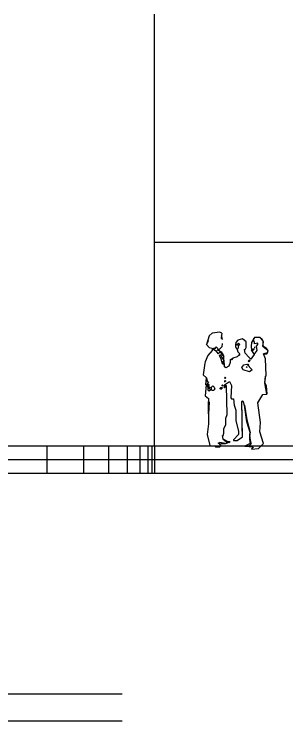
# Model space of a CAD drawing. Header units: metres. Extents: x -28 to 260, y 30 to 125.
# Drawn here: x 216.98 to 221, y 84.28 to 94.67 of the extents above; entities that cross this region are included whole.
import ezdxf

# ---------------------------------------------------------------- set-up
doc = ezdxf.new("R2010")
doc.units = ezdxf.units.M
doc.header["$LTSCALE"] = 0.01
doc.header["$MEASUREMENT"] = 0
for name, color, linetype in [('0.1', 2, 'Continuous'), ('0.10', 2, 'Continuous'), ('0.18', 1, 'Continuous'), ('0.20', 7, 'Continuous'), ('0.25', 6, 'Continuous'), ('tierra', 9, 'Continuous')]:
    doc.layers.add(name, color=color, linetype=linetype)

# ---------------------------------------------------------------- blocks, each defined once
blk = doc.blocks.new('Fig5')
at = {"linetype": 'Continuous'}
for points in [[(-138, 809), (-138, 809), (-167, 827), (-280, 809), (-327, 773), (-346, 709), (-365, 645), (-327, 599), (-280, 590), (-280, 554)], [(-138, 809), (-148, 736), (-129, 718), (-143, 772)], [(419, 745), (343, 745), (334, 731), (297, 674), (292, 619), (296, 554), (315, 581), (334, 581), (334, 572), (315, 554), (296, 554), (338, 499), (381, 554), (371, 618), (390, 645), (390, 663), (343, 654), (343, 681), (334, 690), (334, 736)], [(466, 618), (475, 681), (456, 718), (419, 745), (466, 700), (466, 618)], [(-365, 645), (-337, 700), (-346, 709)], [(-134, 661), (-138, 608), (-186, 563), (-186, 554), (-195, 558), (-186, 563)], [(338, 499), (286, 426), (256, 460), (202, 517), (192, 572), (211, 581), (220, 599), (220, 681), (164, 727), (98, 709), (69, 672), (69, 654), (88, 636), (98, 645), (98, 654), (107, 663), (126, 645), (106, 628), (98, 645)], [(106, 628), (98, 581), (88, 572), (69, 604), (69, 654)], [(-280, 590), (-280, 554), (-346, 481), (-384, 390), (-389, 370), (-412, 198), (-365, 153), (-355, 107), (-337, 89), (-355, 62), (-374, 52), (-365, 153)], [(-186, 554), (-195, 558), (-204, 563), (-195, 581), (-223, 608), (-242, 581), (-252, 590), (-271, 581), (-233, 554), (-195, 508), (-176, 526), (-138, 526), (-186, 554)], [(-138, 526), (-176, 526)], [(-110, 371), (-119, 381), (-119, 399), (-110, 399), (-110, 472), (-138, 508), (-138, 526), (-110, 472)], [(88, 572), (98, 536), (126, 508), (117, 499), (126, 490), (117, 481), (109, 488), (118, 498)], [(343, 608), (343, 590)], [(532, 522), (541, 554), (513, 590), (466, 618), (541, 554)], [(494, 80), (504, 180), (513, 189), (504, 435), (475, 508), (523, 508), (532, 522), (475, 508)], [(494, 80), (509, 184), (513, 189), (504, 435), (475, 508), (523, 508), (532, 522), (475, 508)], [(-101, 317), (-101, 362), (-119, 353), (-129, 362), (-148, 426), (-176, 481), (-157, 499), (-138, 453), (-110, 408), (-110, 399), (-110, 371), (-101, 362)], [(-16, 417), (-16, 381), (-34, 326), (-82, 299), (-101, 317), (-104, 360)], [(109, 488), (88, 463), (22, 444), (3, 417), (-16, 417), (22, 444)], [(249, 399), (268, 417), (277, 408), (258, 390), (249, 399)], [(220, 317), (230, 317), (230, 308), (220, 317)], [(239, 344), (249, 353), (258, 344), (249, 335)], [(258, 408), (268, 399)], [(-91, 116), (-82, 107), (-91, 98), (-101, 107), (-91, 116)], [(-372, 53), (-384, -112), (-337, -148), (-337, -194), (-327, -203), (-337, -377), (-337, -194)], [(-346, 16), (-355, 52), (-355, 25), (-346, 16), (-346, -20), (-327, -39), (-308, -20), (-324, -5), (-337, 25), (-318, 16), (-323, -3), (-346, 16)], [(-346, 62), (-327, 52), (-346, 16), (-346, 62)], [(-289, 16), (-271, 34), (-252, 16), (-242, -11), (-261, -30), (-280, -30), (-289, -20), (-289, 16), (-271, 34)], [(-157, 7), (-129, 7), (-148, -11), (-167, -2), (-157, 7)], [(-129, 7), (-157, 7), (-167, -2), (-148, -11), (-129, 7)], [(-129, 52), (-119, 43), (-129, 34), (-138, 43), (-129, 52)], [(-119, -750), (-129, -695), (-119, -695), (-110, -659), (-110, -595), (-82, -531), (-82, -441), (-63, -385), (-72, 34), (-101, 25), (-91, 16), (-101, 7), (-110, 16), (-101, 25)], [(-110, 16), (-101, 25), (-91, 16), (-101, 7), (-110, 16)], [(-101, 7), (-110, 16), (-101, 25), (-91, 16), (-101, 7)], [(-101, 52), (-25, 98), (3, 43), (-6, -139), (3, -157), (32, -157), (41, -248), (69, -321), (69, -476), (107, -631), (107, -677), (32, -759), (32, -768), (88, -768), (164, -713), (161, -555), (159, -428), (154, -194), (173, -194), (164, -185), (154, -194)], [(-101, 52), (-25, 98), (3, 43), (-6, -139), (3, -157), (32, -157), (41, -248), (69, -321), (69, -476), (107, -631), (107, -677), (32, -759), (32, -768), (88, -768), (164, -713), (154, -194), (173, -194), (183, -239), (192, -248), (230, -461), (277, -649), (230, -494), (192, -248), (229, -467), (277, -649), (268, -677), (272, -733), (277, -649)], [(-101, 89), (-91, 98)], [(-101, 25), (-72, 34), (-91, 34), (-101, 52), (-101, 25)], [(-101, 25), (-72, 34), (-91, 34), (-101, 52), (-101, 25)], [(324, -859), (296, -895), (400, -886), (475, -813), (419, -640), (428, -504), (390, -212), (466, -93), (523, -84), (513, 34), (494, 80), (523, -84)], [(324, -859), (296, -895), (400, -886), (475, -813), (419, -640), (428, -504), (390, -212), (466, -93), (523, -84), (494, 80), (513, 34), (523, -84)], [(173, -194), (183, -239), (192, -248), (192, -248), (192, -248), (229, -467), (277, -649), (230, -494), (192, -248)], [(-337, -377), (-337, -522), (-355, -677), (-318, -841), (-242, -850), (-233, -859), (-167, -859), (-148, -841), (-195, -804), (-167, -795), (-138, -813), (-88, -809), (-167, -795)], [(277, -649), (268, -677), (272, -733), (277, -649)], [(-44, -786), (-119, -750), (-72, -786), (-44, -786)], [(-88, -809), (-83, -809), (-16, -786), (-44, -786), (-25, -795)], [(286, -804), (197, -850), (324, -859), (268, -841), (296, -813), (286, -804)], [(286, -804), (197, -850), (324, -859), (268, -841), (296, -813), (286, -804)], [(272, -733), (286, -804), (277, -795), (273, -740)], [(272, -736), (286, -804), (277, -795), (273, -740)], [(239, -850), (258, -841), (258, -850), (258, -850)], [(239, -850), (258, -841), (258, -850), (251, -854)]]:
    blk.add_lwpolyline(points, dxfattribs=at)
for points in [[(154, 308), (183, 344), (230, 353), (305, 271), (268, 244), (173, 271), (154, 308)], [(-86, 161), (-82, 153), (-91, 144), (-101, 153), (-91, 162)], [(-129, 52), (-138, 43), (-129, 34), (-119, 43)]]:
    blk.add_lwpolyline(points, close=True, dxfattribs=at)

msp = doc.modelspace()

# ---------------------------------------------------------------- linework, layer by layer
at = {"layer": '0.10'}
msp.add_line((219.048, 91.323), (229.17, 91.323), dxfattribs=at)
at = {"layer": '0.18'}
for p, q in [((217.462, 88.323), (217.462, 87.923)), ((218.003, 88.323), (218.003, 87.923)), ((218.373, 88.323), (218.373, 87.923)), ((218.646, 88.323), (218.646, 87.923)), ((218.831, 88.323), (218.831, 87.923)), ((218.95, 88.323), (218.95, 87.923)), ((219.009, 88.323), (219.009, 87.923)), ((221.548, 88.323), (219.048, 88.323)), ((221.548, 88.123), (219.048, 88.123)), ((194.429, 84.285), (218.57, 84.285))]:
    msp.add_line(p, q, dxfattribs=at)
at = {"layer": '0.20'}
for q in [(219.048, 94.673), (205.302, 88.323), (219.048, 88.123), (219.048, 88.123)]:
    msp.add_line((219.048, 88.323), q, dxfattribs=at)
at = {"layer": '0.25'}
for q in [(205.302, 88.123), (219.048, 87.923)]:
    msp.add_line((219.048, 88.123), q, dxfattribs=at)
at = {"layer": 'tierra'}
for p, q in [((246.474, 87.923), (197.473, 87.923)), ((194.429, 84.68), (218.57, 84.68))]:
    msp.add_line(p, q, dxfattribs=at)

# ---------------------------------------------------------------- block references
at = {"layer": '0.1', "xscale": 0.001, "yscale": 0.001, "zscale": 0.001}
msp.add_blockref('Fig5', (220.178, 89.173), dxfattribs=at)

doc.saveas('drawing.dxf')
